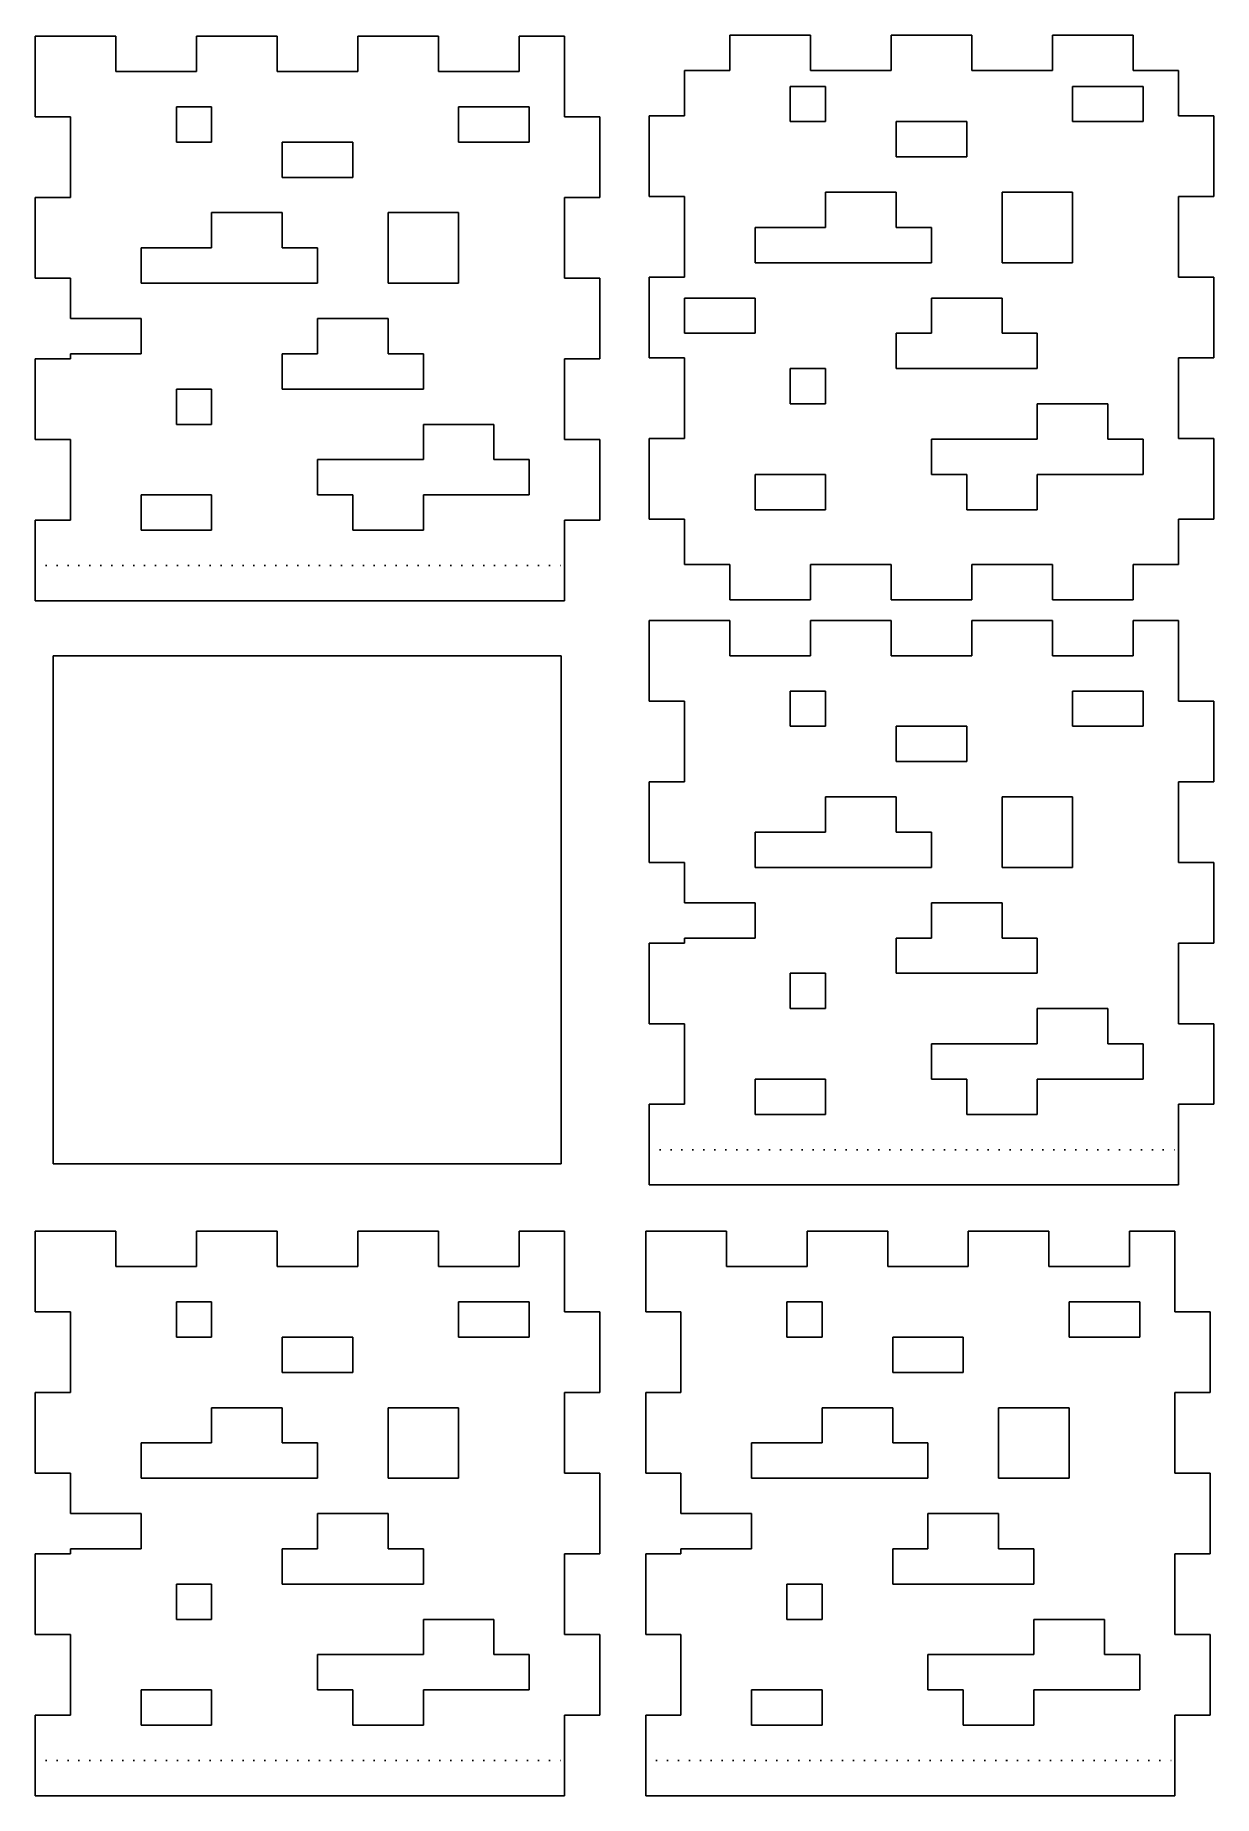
# Model space of a CAD drawing. Header units: millimetres. Extents: x 1 to 335, y 1 to 500.
import ezdxf

# ---------------------------------------------------------------- set-up
doc = ezdxf.new("R2010")
doc.units = ezdxf.units.MM
doc.linetypes.add('ACAD_ISO07W100', pattern=[3, 0, -3])
doc.layers.add('P', color=7, linetype='Continuous')
doc.layers.add('T', color=7, linetype='Continuous')

msp = doc.modelspace()

# ---------------------------------------------------------------- linework, layer by layer
for p, q in [((224.99, 485.51), (214.99, 485.51)), ((214.99, 485.51), (214.99, 475.51)), ((224.99, 485.51), (214.99, 485.51)), ((214.99, 485.51), (214.99, 475.51)), ((224.99, 475.51), (224.99, 485.51)), ((224.99, 475.51), (224.99, 485.51)), ((314.99, 485.51), (294.99, 485.51)), ((294.99, 485.51), (294.99, 475.51)), ((314.99, 475.51), (314.99, 485.51)), ((51, 479.71), (41, 479.71)), ((41, 479.71), (41, 469.71)), ((51, 479.71), (41, 479.71)), ((41, 479.71), (41, 469.71)), ((51, 469.71), (51, 479.71)), ((51, 469.71), (51, 479.71)), ((141, 479.71), (121, 479.71)), ((121, 479.71), (121, 469.71)), ((141, 469.71), (141, 479.71)), ((214.99, 475.51), (224.99, 475.51)), ((214.99, 475.51), (224.99, 475.51)), ((264.99, 475.51), (244.99, 475.51)), ((244.99, 475.51), (244.99, 465.51)), ((264.99, 465.51), (264.99, 475.51)), ((294.99, 475.51), (314.99, 475.51)), ((41, 469.71), (51, 469.71)), ((41, 469.71), (51, 469.71)), ((91, 469.71), (71, 469.71)), ((71, 469.71), (71, 459.71)), ((91, 459.71), (91, 469.71)), ((121, 469.71), (141, 469.71)), ((244.99, 465.51), (264.99, 465.51)), ((71, 459.71), (91, 459.71)), ((224.99, 445.51), (224.99, 455.51)), ((224.99, 455.51), (244.99, 455.51)), ((244.99, 455.51), (244.99, 445.51)), ((294.99, 455.51), (274.99, 455.51)), ((274.99, 455.51), (274.99, 435.51)), ((294.99, 435.51), (294.99, 455.51)), ((51, 439.71), (51, 449.71)), ((51, 449.71), (71, 449.71)), ((71, 449.71), (71, 439.71)), ((121, 449.71), (101, 449.71)), ((101, 449.71), (101, 429.71)), ((121, 429.71), (121, 449.71)), ((204.99, 445.51), (224.99, 445.51)), ((204.99, 435.51), (204.99, 445.51)), ((244.99, 445.51), (254.99, 445.51)), ((254.99, 445.51), (254.99, 435.51)), ((31, 439.71), (51, 439.71)), ((31, 429.71), (31, 439.71)), ((71, 439.71), (81, 439.71)), ((81, 439.71), (81, 429.71)), ((254.99, 435.51), (204.99, 435.51)), ((274.99, 435.51), (294.99, 435.51)), ((81, 429.71), (31, 429.71)), ((101, 429.71), (121, 429.71)), ((204.99, 425.51), (184.99, 425.51)), ((184.99, 425.51), (184.99, 415.51)), ((204.99, 415.51), (204.99, 425.51)), ((254.99, 415.51), (254.99, 425.51)), ((254.99, 425.51), (274.99, 425.51)), ((274.99, 425.51), (274.99, 415.51)), ((31, 419.71), (11, 419.71)), ((31, 409.71), (31, 419.71)), ((81, 409.71), (81, 419.71)), ((81, 419.71), (101, 419.71)), ((101, 419.71), (101, 409.71)), ((184.99, 415.51), (204.99, 415.51)), ((244.99, 415.51), (254.99, 415.51)), ((244.99, 405.51), (244.99, 415.51)), ((274.99, 415.51), (284.99, 415.51)), ((284.99, 415.51), (284.99, 405.51)), ((11, 409.71), (31, 409.71)), ((71, 409.71), (81, 409.71)), ((71, 399.71), (71, 409.71)), ((101, 409.71), (111, 409.71)), ((111, 409.71), (111, 399.71)), ((224.99, 405.51), (214.99, 405.51)), ((214.99, 405.51), (214.99, 395.51)), ((224.99, 405.51), (214.99, 405.51)), ((214.99, 405.51), (214.99, 395.51)), ((224.99, 395.51), (224.99, 405.51)), ((224.99, 395.51), (224.99, 405.51)), ((284.99, 405.51), (244.99, 405.51)), ((51, 399.71), (41, 399.71)), ((41, 399.71), (41, 389.71)), ((51, 399.71), (41, 399.71)), ((41, 399.71), (41, 389.71)), ((51, 389.71), (51, 399.71)), ((51, 389.71), (51, 399.71)), ((111, 399.71), (71, 399.71)), ((214.99, 395.51), (224.99, 395.51)), ((214.99, 395.51), (224.99, 395.51)), ((284.99, 385.51), (284.99, 395.51)), ((284.99, 395.51), (304.99, 395.51)), ((304.99, 395.51), (304.99, 385.51)), ((41, 389.71), (51, 389.71)), ((41, 389.71), (51, 389.71)), ((111, 379.71), (111, 389.71)), ((111, 389.71), (131, 389.71)), ((131, 389.71), (131, 379.71)), ((254.99, 385.51), (284.99, 385.51)), ((254.99, 385.51), (254.99, 375.51)), ((304.99, 385.51), (314.99, 385.51)), ((314.99, 385.51), (314.99, 375.51)), ((81, 379.71), (111, 379.71)), ((81, 379.71), (81, 369.71)), ((131, 379.71), (141, 379.71)), ((141, 379.71), (141, 369.71)), ((224.99, 375.51), (204.99, 375.51)), ((204.99, 375.51), (204.99, 365.51)), ((224.99, 365.51), (224.99, 375.51)), ((254.99, 375.51), (264.99, 375.51)), ((264.99, 375.51), (264.99, 365.51)), ((314.99, 375.51), (284.99, 375.51)), ((284.99, 365.51), (284.99, 375.51)), ((51, 369.71), (31, 369.71)), ((31, 369.71), (31, 359.71)), ((51, 359.71), (51, 369.71)), ((81, 369.71), (91, 369.71)), ((91, 369.71), (91, 359.71)), ((141, 369.71), (111, 369.71)), ((111, 359.71), (111, 369.71)), ((204.99, 365.51), (224.99, 365.51)), ((264.99, 365.51), (284.99, 365.51)), ((31, 359.71), (51, 359.71)), ((91, 359.71), (111, 359.71)), ((1, 339.71), (1, 339.71)), ((224.99, 314.12), (214.99, 314.12)), ((214.99, 314.12), (214.99, 304.12)), ((224.99, 314.12), (214.99, 314.12)), ((214.99, 314.12), (214.99, 304.12)), ((224.99, 304.12), (224.99, 314.12)), ((224.99, 304.12), (224.99, 314.12)), ((314.99, 314.12), (294.99, 314.12)), ((294.99, 314.12), (294.99, 304.12)), ((314.99, 304.12), (314.99, 314.12)), ((214.99, 304.12), (224.99, 304.12)), ((214.99, 304.12), (224.99, 304.12)), ((264.99, 304.12), (244.99, 304.12)), ((244.99, 304.12), (244.99, 294.12)), ((264.99, 294.12), (264.99, 304.12)), ((294.99, 304.12), (314.99, 304.12)), ((244.99, 294.12), (264.99, 294.12)), ((224.99, 274.12), (224.99, 284.12)), ((224.99, 284.12), (244.99, 284.12)), ((244.99, 284.12), (244.99, 274.12)), ((294.99, 284.12), (274.99, 284.12)), ((274.99, 284.12), (274.99, 264.12)), ((294.99, 264.12), (294.99, 284.12)), ((204.99, 274.12), (224.99, 274.12)), ((204.99, 264.12), (204.99, 274.12)), ((244.99, 274.12), (254.99, 274.12)), ((254.99, 274.12), (254.99, 264.12)), ((254.99, 264.12), (204.99, 264.12)), ((274.99, 264.12), (294.99, 264.12)), ((204.99, 254.12), (184.99, 254.12)), ((204.99, 244.12), (204.99, 254.12)), ((254.99, 244.12), (254.99, 254.12)), ((254.99, 254.12), (274.99, 254.12)), ((274.99, 254.12), (274.99, 244.12)), ((184.99, 244.12), (204.99, 244.12)), ((244.99, 244.12), (254.99, 244.12)), ((244.99, 234.12), (244.99, 244.12)), ((274.99, 244.12), (284.99, 244.12)), ((284.99, 244.12), (284.99, 234.12)), ((224.99, 234.12), (214.99, 234.12)), ((214.99, 234.12), (214.99, 224.12)), ((224.99, 234.12), (214.99, 234.12)), ((214.99, 234.12), (214.99, 224.12)), ((224.99, 224.12), (224.99, 234.12)), ((224.99, 224.12), (224.99, 234.12)), ((284.99, 234.12), (244.99, 234.12)), ((214.99, 224.12), (224.99, 224.12)), ((214.99, 224.12), (224.99, 224.12)), ((284.99, 214.12), (284.99, 224.12)), ((284.99, 224.12), (304.99, 224.12)), ((304.99, 224.12), (304.99, 214.12)), ((254.99, 214.12), (284.99, 214.12)), ((254.99, 214.12), (254.99, 204.12)), ((304.99, 214.12), (314.99, 214.12)), ((314.99, 214.12), (314.99, 204.12)), ((224.99, 204.12), (204.99, 204.12)), ((204.99, 204.12), (204.99, 194.12)), ((224.99, 194.12), (224.99, 204.12)), ((254.99, 204.12), (264.99, 204.12)), ((264.99, 204.12), (264.99, 194.12)), ((314.99, 204.12), (284.99, 204.12)), ((284.99, 194.12), (284.99, 204.12)), ((204.99, 194.12), (224.99, 194.12)), ((264.99, 194.12), (284.99, 194.12)), ((174.99, 174.12), (174.99, 174.12)), ((51, 141), (41, 141)), ((41, 141), (41, 131)), ((51, 141), (41, 141)), ((41, 141), (41, 131)), ((51, 131), (51, 141)), ((51, 131), (51, 141)), ((141, 141), (121, 141)), ((121, 141), (121, 131)), ((141, 131), (141, 141)), ((224, 141), (214, 141)), ((214, 141), (214, 131)), ((224, 141), (214, 141)), ((214, 141), (214, 131)), ((224, 131), (224, 141)), ((224, 131), (224, 141)), ((314, 141), (294, 141)), ((294, 141), (294, 131)), ((314, 131), (314, 141)), ((41, 131), (51, 131)), ((41, 131), (51, 131)), ((91, 131), (71, 131)), ((71, 131), (71, 121)), ((91, 121), (91, 131)), ((121, 131), (141, 131)), ((214, 131), (224, 131)), ((214, 131), (224, 131)), ((264, 131), (244, 131)), ((244, 131), (244, 121)), ((264, 121), (264, 131)), ((294, 131), (314, 131)), ((71, 121), (91, 121)), ((244, 121), (264, 121)), ((51, 101), (51, 111)), ((51, 111), (71, 111)), ((71, 111), (71, 101)), ((121, 111), (101, 111)), ((101, 111), (101, 91)), ((121, 91), (121, 111)), ((224, 101), (224, 111)), ((224, 111), (244, 111)), ((244, 111), (244, 101)), ((294, 111), (274, 111)), ((274, 111), (274, 91)), ((294, 91), (294, 111)), ((31, 101), (51, 101)), ((31, 91), (31, 101)), ((71, 101), (81, 101)), ((81, 101), (81, 91)), ((204, 101), (224, 101)), ((204, 91), (204, 101)), ((244, 101), (254, 101)), ((254, 101), (254, 91)), ((81, 91), (31, 91)), ((101, 91), (121, 91)), ((254, 91), (204, 91)), ((274, 91), (294, 91)), ((31, 81), (11, 81)), ((31, 71), (31, 81)), ((81, 71), (81, 81)), ((81, 81), (101, 81)), ((101, 81), (101, 71)), ((204, 81), (184, 81)), ((204, 71), (204, 81)), ((254, 71), (254, 81)), ((254, 81), (274, 81)), ((274, 81), (274, 71)), ((11, 71), (31, 71)), ((71, 71), (81, 71)), ((71, 61), (71, 71)), ((101, 71), (111, 71)), ((111, 71), (111, 61)), ((184, 71), (204, 71)), ((244, 71), (254, 71)), ((244, 61), (244, 71)), ((274, 71), (284, 71)), ((284, 71), (284, 61)), ((51, 61), (41, 61)), ((41, 61), (41, 51)), ((51, 61), (41, 61)), ((41, 61), (41, 51)), ((51, 51), (51, 61)), ((51, 51), (51, 61)), ((111, 61), (71, 61)), ((224, 61), (214, 61)), ((214, 61), (214, 51)), ((224, 61), (214, 61)), ((214, 61), (214, 51)), ((224, 51), (224, 61)), ((224, 51), (224, 61)), ((284, 61), (244, 61)), ((41, 51), (51, 51)), ((41, 51), (51, 51)), ((111, 41), (111, 51)), ((111, 51), (131, 51)), ((131, 51), (131, 41)), ((214, 51), (224, 51)), ((214, 51), (224, 51)), ((284, 41), (284, 51)), ((284, 51), (304, 51)), ((304, 51), (304, 41)), ((81, 41), (111, 41)), ((81, 41), (81, 31)), ((131, 41), (141, 41)), ((141, 41), (141, 31)), ((254, 41), (284, 41)), ((254, 41), (254, 31)), ((304, 41), (314, 41)), ((314, 41), (314, 31)), ((51, 31), (31, 31)), ((31, 31), (31, 21)), ((51, 21), (51, 31)), ((81, 31), (91, 31)), ((91, 31), (91, 21)), ((141, 31), (111, 31)), ((111, 21), (111, 31)), ((224, 31), (204, 31)), ((204, 31), (204, 21)), ((224, 21), (224, 31)), ((254, 31), (264, 31)), ((264, 31), (264, 21)), ((314, 31), (284, 31)), ((284, 21), (284, 31)), ((31, 21), (51, 21)), ((91, 21), (111, 21)), ((204, 21), (224, 21)), ((264, 21), (284, 21)), ((1, 1), (1, 1)), ((174, 1), (174, 1))]:
    msp.add_line(p, q)
at = {"layer": 'P'}
for points in [[(1, 499.71), (23.86, 499.71)], [(1, 476.85), (1, 499.71)], [(23.86, 499.71), (23.86, 489.71)], [(46.72, 499.71), (46.72, 489.71)], [(46.72, 499.71), (69.58, 499.71)], [(69.58, 499.71), (69.58, 489.71)], [(92.42, 499.71), (92.42, 489.71)], [(92.42, 499.71), (115.28, 499.71)], [(115.28, 499.71), (115.28, 489.71)], [(138.14, 499.71), (138.14, 489.71)], [(138.14, 499.71), (150.99, 499.71)], [(150.99, 476.85), (150.99, 499.71)], [(197.85, 500), (197.85, 489.99)], [(197.85, 500), (220.71, 500)], [(220.71, 500), (220.71, 489.99)], [(243.57, 500), (243.57, 489.99)], [(243.57, 500), (266.43, 500)], [(266.43, 500), (266.43, 489.99)], [(289.29, 500), (289.29, 489.99)], [(289.29, 500), (312.13, 500)], [(312.13, 500), (312.13, 489.99)], [(23.86, 489.71), (46.72, 489.71)], [(69.58, 489.71), (92.42, 489.71)], [(115.28, 489.71), (138.14, 489.71)], [(185, 489.99), (197.85, 489.99)], [(185, 477.14), (185, 489.99)], [(220.71, 489.99), (243.57, 489.99)], [(266.43, 489.99), (289.29, 489.99)], [(312.13, 489.99), (324.99, 489.99)], [(324.99, 477.14), (324.99, 489.99)], [(10.99, 476.85), (1, 476.85)], [(10.99, 453.99), (10.99, 476.85)], [(161, 476.85), (150.99, 476.85)], [(161, 453.99), (161, 476.85)], [(174.99, 454.28), (174.99, 477.14)], [(185, 477.14), (174.99, 477.14)], [(335, 477.14), (324.99, 477.14)], [(335, 454.28), (335, 477.14)], [(185, 454.28), (174.99, 454.28)], [(185, 431.42), (185, 454.28)], [(324.99, 431.42), (324.99, 454.28)], [(335, 454.28), (324.99, 454.28)], [(1, 431.13), (1, 453.99)], [(10.99, 453.99), (1, 453.99)], [(150.99, 431.13), (150.99, 453.99)], [(161, 453.99), (150.99, 453.99)], [(10.99, 431.13), (1, 431.13)], [(11, 419.71), (10.99, 431.13)], [(161, 431.13), (150.99, 431.13)], [(161, 408.29), (161, 431.13)], [(174.99, 408.56), (174.99, 431.42)], [(185, 431.42), (174.99, 431.42)], [(335, 431.42), (324.99, 431.42)], [(335, 408.56), (335, 431.42)], [(1, 385.43), (1, 408.29)], [(11, 408.29), (1, 408.29)], [(150.99, 385.43), (150.99, 408.29)], [(161, 408.29), (150.99, 408.29)], [(185, 408.56), (174.99, 408.56)], [(185, 385.7), (185, 408.56)], [(324.99, 385.7), (324.99, 408.56)], [(335, 408.56), (324.99, 408.56)], [(10.99, 385.43), (1, 385.43)], [(10.99, 362.57), (10.99, 385.43)], [(161, 385.43), (150.99, 385.43)], [(161, 362.57), (161, 385.43)], [(174.99, 362.86), (174.99, 385.7)], [(185, 385.7), (174.99, 385.7)], [(335, 385.7), (324.99, 385.7)], [(335, 362.86), (335, 385.7)], [(1, 339.71), (1, 362.57)], [(10.99, 362.57), (1, 362.57)], [(150.99, 339.71), (150.99, 362.57)], [(161, 362.57), (150.99, 362.57)], [(185, 362.86), (174.99, 362.86)], [(185, 349.99), (185, 362.86)], [(324.99, 349.99), (324.99, 362.86)], [(335, 362.86), (324.99, 362.86)], [(185, 349.99), (197.85, 349.99)], [(197.85, 349.99), (197.85, 340)], [(220.71, 349.99), (220.71, 340)], [(220.71, 349.99), (243.57, 349.99)], [(243.57, 349.99), (243.57, 340)], [(266.43, 349.99), (266.43, 340)], [(266.43, 349.99), (289.29, 349.99)], [(289.29, 349.99), (289.29, 340)], [(312.13, 349.99), (312.13, 340)], [(312.13, 349.99), (324.99, 349.99)], [(1, 339.71), (46.72, 339.71)], [(46.72, 339.71), (69.58, 339.71)], [(69.58, 339.71), (138.14, 339.71)], [(138.14, 339.71), (150.99, 339.71)], [(197.85, 340), (220.71, 340)], [(243.57, 340), (266.43, 340)], [(289.29, 340), (312.13, 340)], [(174.99, 334.12), (197.85, 334.12)], [(174.99, 311.26), (174.99, 334.12)], [(197.85, 334.12), (197.85, 324.12)], [(220.71, 334.12), (220.71, 324.12)], [(220.71, 334.12), (243.57, 334.12)], [(243.57, 334.12), (243.57, 324.12)], [(266.41, 334.12), (266.41, 324.12)], [(266.41, 334.12), (289.27, 334.12)], [(289.27, 334.12), (289.27, 324.12)], [(312.13, 334.12), (312.13, 324.12)], [(312.13, 334.12), (324.99, 334.12)], [(324.99, 311.26), (324.99, 334.12)], [(6.05, 324.12), (150.04, 324.12)], [(6.05, 180.13), (6.05, 324.12)], [(150.04, 180.13), (150.04, 324.12)], [(197.85, 324.12), (220.71, 324.12)], [(243.57, 324.12), (266.41, 324.12)], [(289.27, 324.12), (312.13, 324.12)], [(184.98, 311.26), (174.99, 311.26)], [(184.98, 288.4), (184.98, 311.26)], [(334.99, 311.26), (324.99, 311.26)], [(334.99, 288.4), (334.99, 311.26)], [(174.99, 265.54), (174.99, 288.4)], [(184.98, 288.4), (174.99, 288.4)], [(324.99, 265.54), (324.99, 288.4)], [(334.99, 288.4), (324.99, 288.4)], [(184.98, 265.54), (174.99, 265.54)], [(184.99, 254.12), (184.98, 265.54)], [(334.99, 265.54), (324.99, 265.54)], [(334.99, 242.7), (334.99, 265.54)], [(174.99, 219.84), (174.99, 242.7)], [(184.99, 242.7), (174.99, 242.7)], [(324.99, 219.84), (324.99, 242.7)], [(334.99, 242.7), (324.99, 242.7)], [(184.98, 219.84), (174.99, 219.84)], [(184.98, 196.98), (184.98, 219.84)], [(334.99, 219.84), (324.99, 219.84)], [(334.99, 196.98), (334.99, 219.84)], [(174.99, 174.12), (174.99, 196.98)], [(184.98, 196.98), (174.99, 196.98)], [(324.99, 174.12), (324.99, 196.98)], [(334.99, 196.98), (324.99, 196.98)], [(6.05, 180.13), (150.04, 180.13)], [(174.99, 174.12), (220.71, 174.12)], [(220.71, 174.12), (243.57, 174.12)], [(243.57, 174.12), (312.13, 174.12)], [(312.13, 174.12), (324.99, 174.12)], [(1, 161), (23.86, 161)], [(1, 138.14), (1, 161)], [(23.86, 161), (23.86, 150.99)], [(46.72, 161), (46.72, 150.99)], [(46.72, 161), (69.58, 161)], [(69.58, 161), (69.58, 150.99)], [(92.42, 161), (92.42, 150.99)], [(92.42, 161), (115.28, 161)], [(115.28, 161), (115.28, 150.99)], [(138.14, 161), (138.14, 150.99)], [(138.14, 161), (150.99, 161)], [(150.99, 138.14), (150.99, 161)], [(174, 161), (196.86, 161)], [(174, 138.14), (174, 161)], [(196.86, 161), (196.86, 150.99)], [(219.72, 161), (219.72, 150.99)], [(219.72, 161), (242.58, 161)], [(242.58, 161), (242.58, 150.99)], [(265.42, 161), (265.42, 150.99)], [(265.42, 161), (288.28, 161)], [(288.28, 161), (288.28, 150.99)], [(311.14, 161), (311.14, 150.99)], [(311.14, 161), (323.99, 161)], [(323.99, 138.14), (323.99, 161)], [(23.86, 150.99), (46.72, 150.99)], [(69.58, 150.99), (92.42, 150.99)], [(115.28, 150.99), (138.14, 150.99)], [(196.86, 150.99), (219.72, 150.99)], [(242.58, 150.99), (265.42, 150.99)], [(288.28, 150.99), (311.14, 150.99)], [(10.99, 138.14), (1, 138.14)], [(10.99, 115.28), (10.99, 138.14)], [(161, 138.14), (150.99, 138.14)], [(161, 115.28), (161, 138.14)], [(183.99, 138.14), (174, 138.14)], [(183.99, 115.28), (183.99, 138.14)], [(334, 138.14), (323.99, 138.14)], [(334, 115.28), (334, 138.14)], [(1, 92.42), (1, 115.28)], [(10.99, 115.28), (1, 115.28)], [(150.99, 92.42), (150.99, 115.28)], [(161, 115.28), (150.99, 115.28)], [(174, 92.42), (174, 115.28)], [(183.99, 115.28), (174, 115.28)], [(323.99, 92.42), (323.99, 115.28)], [(334, 115.28), (323.99, 115.28)], [(10.99, 92.42), (1, 92.42)], [(11, 81), (10.99, 92.42)], [(161, 92.42), (150.99, 92.42)], [(161, 69.58), (161, 92.42)], [(183.99, 92.42), (174, 92.42)], [(184, 81), (183.99, 92.42)], [(334, 92.42), (323.99, 92.42)], [(334, 69.58), (334, 92.42)], [(1, 46.72), (1, 69.58)], [(11, 69.58), (1, 69.58)], [(150.99, 46.72), (150.99, 69.58)], [(161, 69.58), (150.99, 69.58)], [(174, 46.72), (174, 69.58)], [(184, 69.58), (174, 69.58)], [(323.99, 46.72), (323.99, 69.58)], [(334, 69.58), (323.99, 69.58)], [(10.99, 46.72), (1, 46.72)], [(10.99, 23.86), (10.99, 46.72)], [(161, 46.72), (150.99, 46.72)], [(161, 23.86), (161, 46.72)], [(183.99, 46.72), (174, 46.72)], [(183.99, 23.86), (183.99, 46.72)], [(334, 46.72), (323.99, 46.72)], [(334, 23.86), (334, 46.72)], [(1, 1), (1, 23.86)], [(10.99, 23.86), (1, 23.86)], [(150.99, 1), (150.99, 23.86)], [(161, 23.86), (150.99, 23.86)], [(174, 1), (174, 23.86)], [(183.99, 23.86), (174, 23.86)], [(323.99, 1), (323.99, 23.86)], [(334, 23.86), (323.99, 23.86)], [(1, 1), (46.72, 1)], [(46.72, 1), (69.58, 1)], [(69.58, 1), (138.14, 1)], [(138.14, 1), (150.99, 1)], [(174, 1), (219.72, 1)], [(219.72, 1), (242.58, 1)], [(242.58, 1), (311.14, 1)], [(311.14, 1), (323.99, 1)]]:
    msp.add_lwpolyline(points, dxfattribs=at)
at = {"layer": 'T'}
for p, q in [((11, 409.71), (11, 408.29)), ((184.99, 244.12), (184.99, 242.7)), ((11, 71), (11, 69.58)), ((184, 71), (184, 69.58))]:
    msp.add_line(p, q, dxfattribs=at)
at = {"layer": 'T', "linetype": 'ACAD_ISO07W100'}
for p, q in [((1, 349.71), (150.99, 349.71)), ((174.99, 184.12), (324.99, 184.12)), ((1, 11), (150.99, 11)), ((174, 11), (323.99, 11))]:
    msp.add_line(p, q, dxfattribs=at)

doc.saveas('drawing.dxf')
